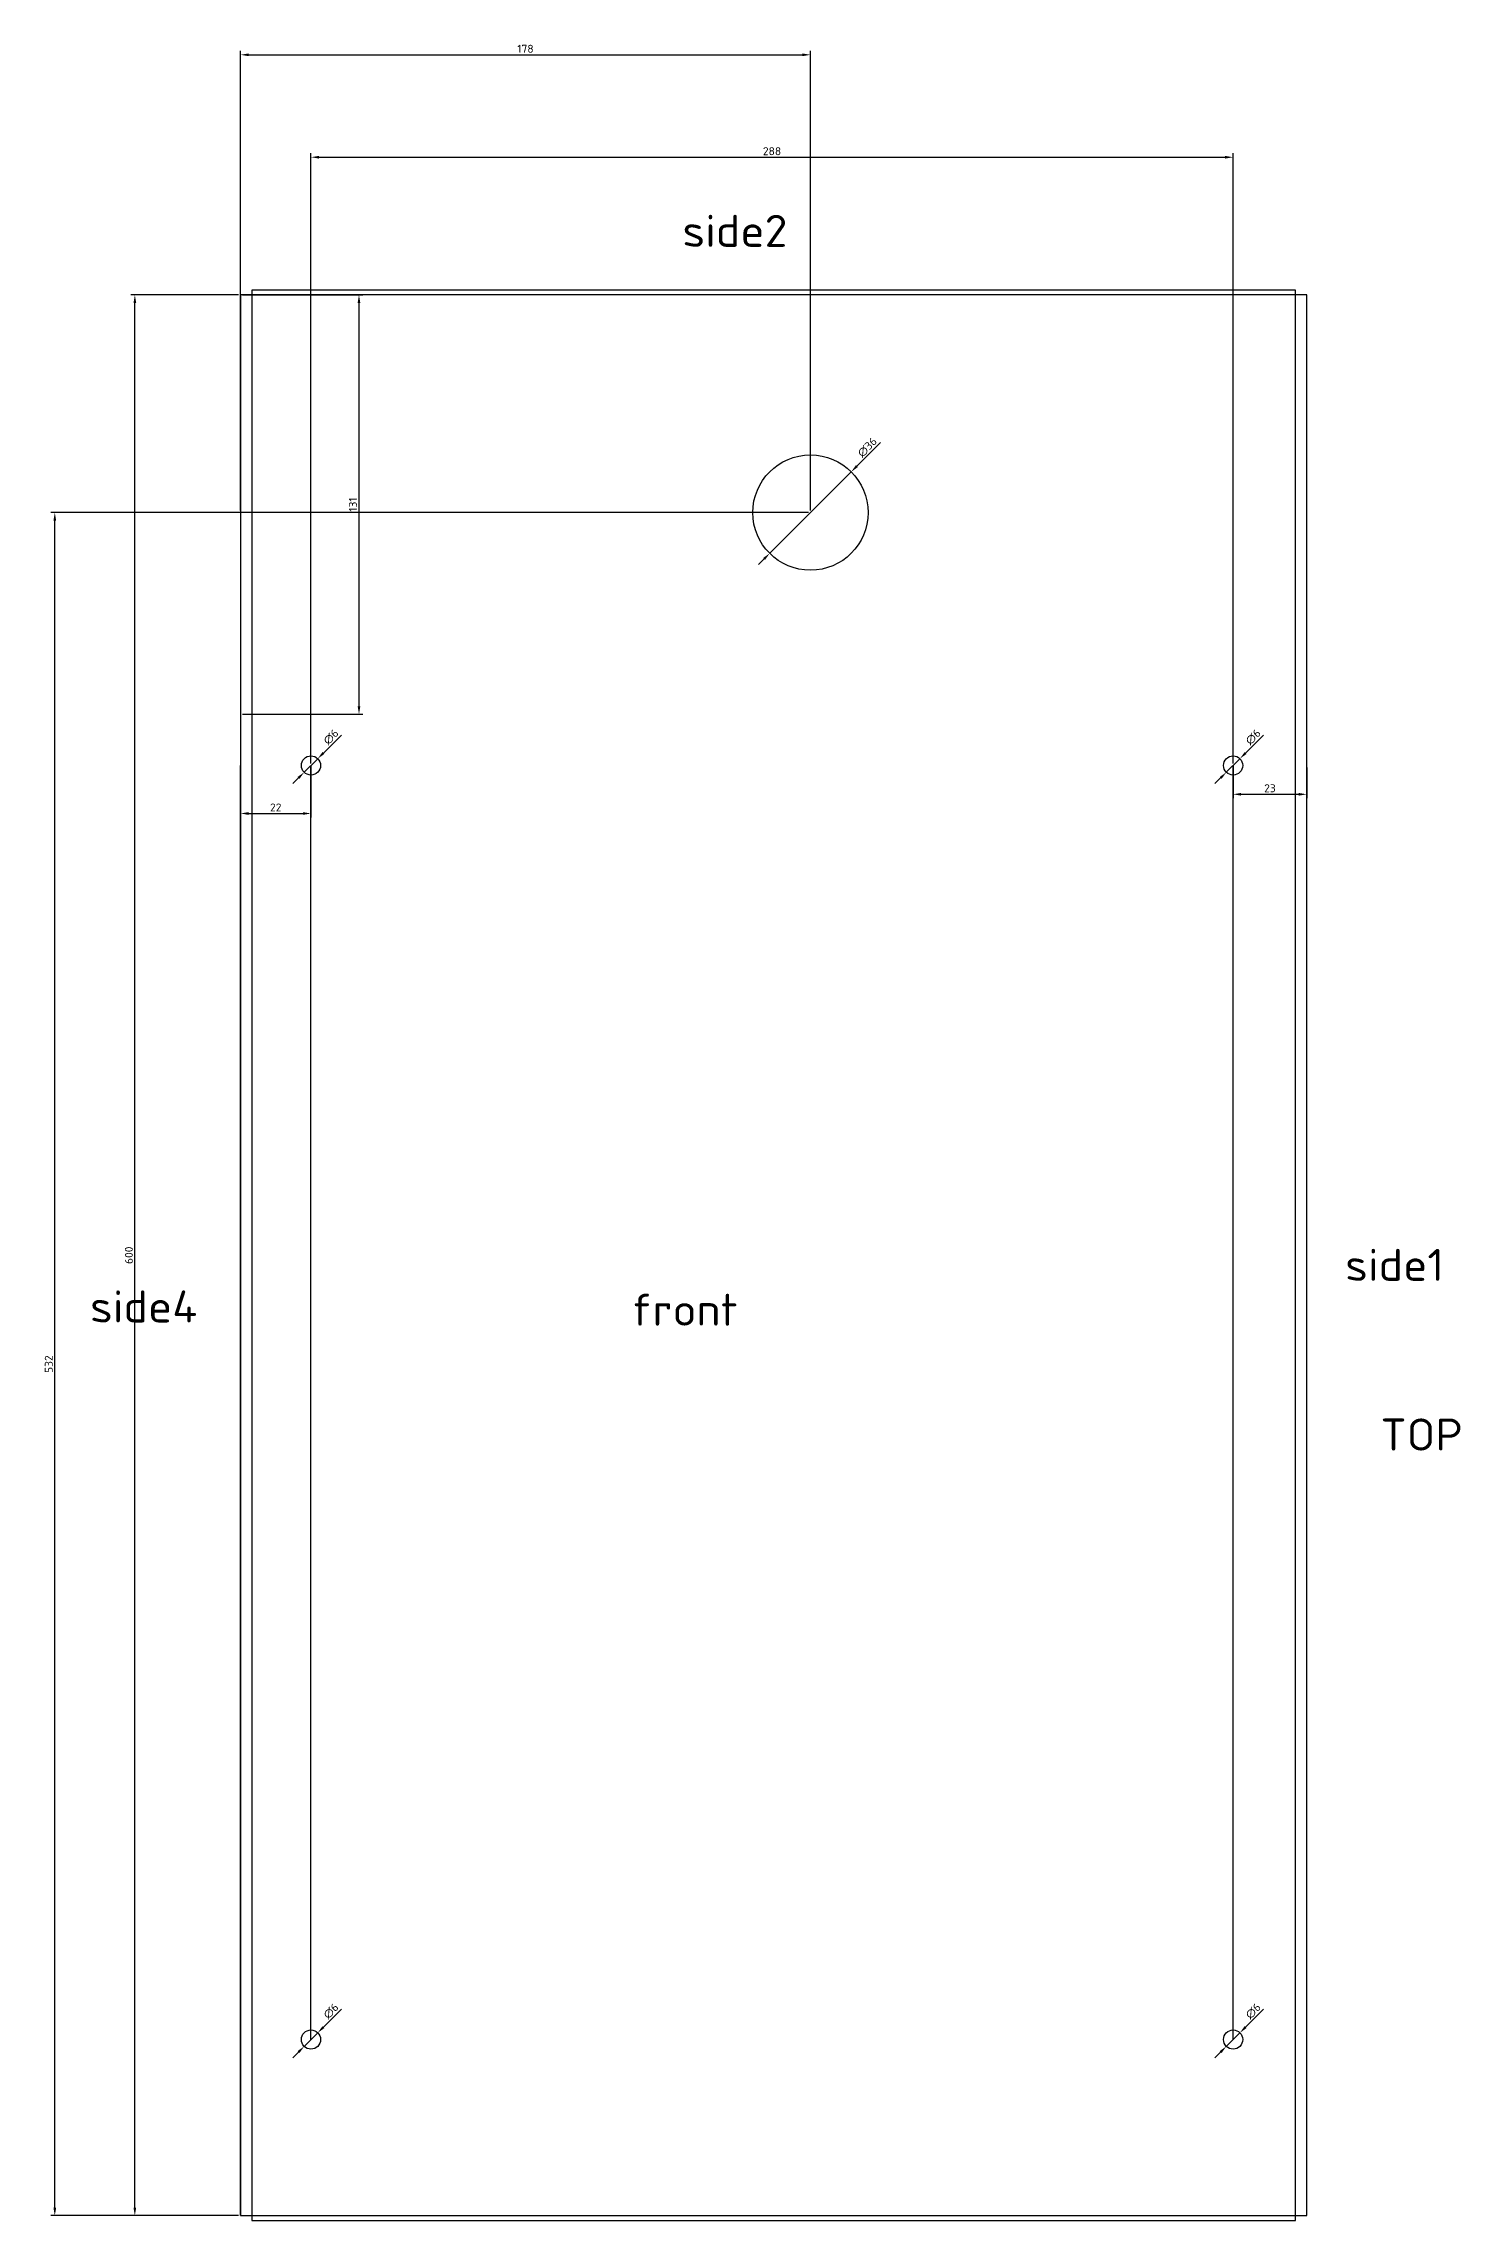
# Model space of a CAD drawing. Header units: millimetres. Extents: x -1678 to 2274, y -442 to 957.
# Drawn here: x -22 to 421, y -48 to 633 of the extents above; entities that cross this region are included whole.
import ezdxf

# ---------------------------------------------------------------- set-up
doc = ezdxf.new("R2010")
doc.units = ezdxf.units.MM
doc.layers.add('Dimensions', color=30, linetype='Continuous')
doc.styles.get("Standard").update_dxf_attribs({"font": 'txt.shx'})
doc.dimstyles.new('ISO-25', dxfattribs={"dimtxt": 2.5, "dimasz": 2.5, "dimexe": 1.25, "dimexo": 0.625, "dimtad": 1, "dimtxsty": 'Standard', "dimcen": 2.5, "dimadec": 0, "dimazin": 0, "dimtfac": 1, "dimtmove": 0, "dimatfit": 3, "dimfxl": 1, "dimarcsym": 0})

# ---------------------------------------------------------------- blocks, each defined once
blk = doc.blocks.new('*D20')
at = {"layer": 'Defpoints', "color": 0}
for p in [(218, 629), (40, 486), (218, 486)]:
    blk.add_point(p, dxfattribs=at)
at = {"layer": 'Dimensions', "color": 0, "lineweight": -2}
for p, q in [((40, 486.62), (40, 630.25)), ((42.5, 629), (215.5, 629)), ((218, 486.62), (218, 630.25))]:
    blk.add_line(p, q, dxfattribs=at)
at = {"layer": 'Dimensions', "color": 0}
for points in [[(42.5, 629.42), (42.5, 628.58), (40, 629)], [(215.5, 629.42), (215.5, 628.58), (218, 629)]]:
    blk.add_solid(points, dxfattribs=at)
at = {"layer": 'Dimensions', "color": 0, "insert": (129, 630.88), "char_height": 2.5, "attachment_point": 5}
blk.add_mtext('178', dxfattribs=at)
blk = doc.blocks.new('*D21')
at = {"layer": 'Defpoints', "color": 0}
for p in [(7, 554), (40, 554), (40, -46)]:
    blk.add_point(p, dxfattribs=at)
at = {"layer": 'Dimensions', "color": 0, "lineweight": -2}
for p, q in [((39.38, 554), (5.75, 554)), ((7, -43.5), (7, 551.5)), ((39.38, -46), (5.75, -46))]:
    blk.add_line(p, q, dxfattribs=at)
at = {"layer": 'Dimensions', "color": 0}
for points in [[(6.58, 551.5), (7.42, 551.5), (7, 554)], [(6.58, -43.5), (7.42, -43.5), (7, -46)]]:
    blk.add_solid(points, dxfattribs=at)
at = {"layer": 'Dimensions', "color": 0, "insert": (5.12, 254), "char_height": 2.5, "attachment_point": 5, "rotation": 90}
blk.add_mtext('600', dxfattribs=at)
blk = doc.blocks.new('*D22')
at = {"layer": 'Defpoints', "color": 0}
for p in [(-18, 486), (218, 486), (39.38, -46)]:
    blk.add_point(p, dxfattribs=at)
at = {"layer": 'Dimensions', "color": 0, "lineweight": -2}
for p, q in [((217.38, 486), (-19.25, 486)), ((-18, -43.5), (-18, 483.5)), ((38.75, -46), (-19.25, -46))]:
    blk.add_line(p, q, dxfattribs=at)
at = {"layer": 'Dimensions', "color": 0}
for points in [[(-18.42, 483.5), (-17.58, 483.5), (-18, 486)], [(-18.42, -43.5), (-17.58, -43.5), (-18, -46)]]:
    blk.add_solid(points, dxfattribs=at)
at = {"layer": 'Dimensions', "color": 0, "insert": (-19.88, 220), "char_height": 2.5, "attachment_point": 5, "rotation": 90}
blk.add_mtext('532', dxfattribs=at)
blk = doc.blocks.new('*D23')
at = {"layer": 'Defpoints', "color": 0}
for p in [(350, 597), (62, 407), (350, 407)]:
    blk.add_point(p, dxfattribs=at)
at = {"layer": 'Dimensions', "color": 0, "lineweight": -2}
for p, q in [((62, 407.62), (62, 598.25)), ((64.5, 597), (347.5, 597)), ((350, 407.62), (350, 598.25))]:
    blk.add_line(p, q, dxfattribs=at)
at = {"layer": 'Dimensions', "color": 0}
for points in [[(64.5, 597.42), (64.5, 596.58), (62, 597)], [(347.5, 597.42), (347.5, 596.58), (350, 597)]]:
    blk.add_solid(points, dxfattribs=at)
at = {"layer": 'Dimensions', "color": 0, "insert": (206, 598.88), "char_height": 2.5, "attachment_point": 5}
blk.add_mtext('288', dxfattribs=at)
blk = doc.blocks.new('*D24')
at = {"layer": 'Defpoints', "color": 0}
for p in [(40, 407), (62, 407.62), (62, 392)]:
    blk.add_point(p, dxfattribs=at)
at = {"layer": 'Dimensions', "color": 0, "lineweight": -2}
for p, q in [((40, 406.38), (40, 390.75)), ((62, 407), (62, 390.75)), ((42.5, 392), (59.5, 392))]:
    blk.add_line(p, q, dxfattribs=at)
at = {"layer": 'Dimensions', "color": 0}
for points in [[(42.5, 392.42), (42.5, 391.58), (40, 392)], [(59.5, 392.42), (59.5, 391.58), (62, 392)]]:
    blk.add_solid(points, dxfattribs=at)
at = {"layer": 'Dimensions', "color": 0, "insert": (51, 393.88), "char_height": 2.5, "attachment_point": 5}
blk.add_mtext('22', dxfattribs=at)
blk = doc.blocks.new('*D25')
at = {"layer": 'Defpoints', "color": 0}
for p in [(350, 407.62), (373, 407), (373, 398)]:
    blk.add_point(p, dxfattribs=at)
at = {"layer": 'Dimensions', "color": 0, "lineweight": -2}
for p, q in [((350, 407), (350, 396.75)), ((373, 406.38), (373, 396.75)), ((352.5, 398), (370.5, 398))]:
    blk.add_line(p, q, dxfattribs=at)
at = {"layer": 'Dimensions', "color": 0}
for points in [[(352.5, 398.42), (352.5, 397.58), (350, 398)], [(370.5, 398.42), (370.5, 397.58), (373, 398)]]:
    blk.add_solid(points, dxfattribs=at)
at = {"layer": 'Dimensions', "color": 0, "insert": (361.5, 399.88), "char_height": 2.5, "attachment_point": 5}
blk.add_mtext('23', dxfattribs=at)
blk = doc.blocks.new('*D26')
at = {"layer": 'Defpoints', "color": 0}
for p in [(64.12, 409.12), (59.88, 404.88)]:
    blk.add_point(p, dxfattribs=at)
at = {"layer": 'Dimensions', "color": 0, "lineweight": -2}
for p, q in [((71.49, 416.49), (65.89, 410.89)), ((59.88, 404.88), (64.12, 409.12)), ((58.11, 403.11), (56.34, 401.34))]:
    blk.add_line(p, q, dxfattribs=at)
at = {"layer": 'Dimensions', "color": 0}
for points in [[(65.59, 411.18), (66.18, 410.59), (64.12, 409.12)], [(57.82, 403.41), (58.41, 402.82), (59.88, 404.88)]]:
    blk.add_solid(points, dxfattribs=at)
at = {"layer": 'Dimensions', "color": 0, "insert": (68.25, 415.9), "char_height": 2.5, "attachment_point": 5, "rotation": 45}
blk.add_mtext('∅6', dxfattribs=at)
blk = doc.blocks.new('*D27')
at = {"layer": 'Defpoints', "color": 0}
for p in [(230.73, 498.73), (205.27, 473.27)]:
    blk.add_point(p, dxfattribs=at)
at = {"layer": 'Dimensions', "color": 0, "lineweight": -2}
for p, q in [((239.86, 507.86), (232.5, 500.5)), ((205.27, 473.27), (230.73, 498.73)), ((203.5, 471.5), (201.74, 469.74))]:
    blk.add_line(p, q, dxfattribs=at)
at = {"layer": 'Dimensions', "color": 0}
for points in [[(232.2, 500.79), (232.79, 500.2), (230.73, 498.73)], [(203.21, 471.8), (203.8, 471.21), (205.27, 473.27)]]:
    blk.add_solid(points, dxfattribs=at)
at = {"layer": 'Dimensions', "color": 0, "insert": (235.74, 506.39), "char_height": 2.5, "attachment_point": 5, "rotation": 45}
blk.add_mtext('∅36', dxfattribs=at)
blk = doc.blocks.new('*D28')
at = {"layer": 'Defpoints', "color": 0}
for p in [(352.12, 409.12), (347.88, 404.88)]:
    blk.add_point(p, dxfattribs=at)
at = {"layer": 'Dimensions', "color": 0, "lineweight": -2}
for p, q in [((359.49, 416.49), (353.89, 410.89)), ((347.88, 404.88), (352.12, 409.12)), ((346.11, 403.11), (344.34, 401.34))]:
    blk.add_line(p, q, dxfattribs=at)
at = {"layer": 'Dimensions', "color": 0}
for points in [[(353.59, 411.18), (354.18, 410.59), (352.12, 409.12)], [(345.82, 403.41), (346.41, 402.82), (347.88, 404.88)]]:
    blk.add_solid(points, dxfattribs=at)
at = {"layer": 'Dimensions', "color": 0, "insert": (356.25, 415.9), "char_height": 2.5, "attachment_point": 5, "rotation": 45}
blk.add_mtext('∅6', dxfattribs=at)
blk = doc.blocks.new('*D29')
at = {"layer": 'Defpoints', "color": 0}
for p in [(59.88, 6.88), (64.12, 11.12)]:
    blk.add_point(p, dxfattribs=at)
at = {"layer": 'Dimensions', "color": 0, "lineweight": -2}
for p, q in [((71.49, 18.49), (65.89, 12.89)), ((59.88, 6.88), (64.12, 11.12)), ((58.11, 5.11), (56.34, 3.34))]:
    blk.add_line(p, q, dxfattribs=at)
at = {"layer": 'Dimensions', "color": 0}
for points in [[(57.82, 5.41), (58.41, 4.82), (59.88, 6.88)], [(65.59, 13.18), (66.18, 12.59), (64.12, 11.12)]]:
    blk.add_solid(points, dxfattribs=at)
at = {"layer": 'Dimensions', "color": 0, "insert": (68.25, 17.9), "char_height": 2.5, "attachment_point": 5, "rotation": 45}
blk.add_mtext('∅6', dxfattribs=at)
blk = doc.blocks.new('*D30')
at = {"layer": 'Defpoints', "color": 0}
for p in [(347.88, 6.88), (352.12, 11.12)]:
    blk.add_point(p, dxfattribs=at)
at = {"layer": 'Dimensions', "color": 0, "lineweight": -2}
for p, q in [((359.49, 18.49), (353.89, 12.89)), ((347.88, 6.88), (352.12, 11.12)), ((346.11, 5.11), (344.34, 3.34))]:
    blk.add_line(p, q, dxfattribs=at)
at = {"layer": 'Dimensions', "color": 0}
for points in [[(345.82, 5.41), (346.41, 4.82), (347.88, 6.88)], [(353.59, 13.18), (354.18, 12.59), (352.12, 11.12)]]:
    blk.add_solid(points, dxfattribs=at)
at = {"layer": 'Dimensions', "color": 0, "insert": (356.25, 17.9), "char_height": 2.5, "attachment_point": 5, "rotation": 45}
blk.add_mtext('∅6', dxfattribs=at)
blk = doc.blocks.new('*D32')
at = {"layer": 'Defpoints', "color": 0}
for p in [(40, 554), (40, 423), (77, 423)]:
    blk.add_point(p, dxfattribs=at)
at = {"layer": 'Dimensions', "color": 0, "lineweight": -2}
for p, q in [((40.62, 554), (78.25, 554)), ((77, 551.5), (77, 425.5)), ((40.62, 423), (78.25, 423))]:
    blk.add_line(p, q, dxfattribs=at)
at = {"layer": 'Dimensions', "color": 0}
for points in [[(76.58, 551.5), (77.42, 551.5), (77, 554)], [(76.58, 425.5), (77.42, 425.5), (77, 423)]]:
    blk.add_solid(points, dxfattribs=at)
at = {"layer": 'Dimensions', "color": 0, "insert": (75.12, 488.5), "char_height": 2.5, "attachment_point": 5, "rotation": 90}
blk.add_mtext('131', dxfattribs=at)

msp = doc.modelspace()

# ---------------------------------------------------------------- linework, layer by layer
at = {"color": 0}
msp.add_lwpolyline([(369.5, -47.5), (369.5, 555.5), (43.5, 555.5), (43.5, -47.5)], close=True, dxfattribs=at)
for centre, radius in [((218, 486), 18), ((62, 407), 3), ((350, 407), 3), ((62, 9), 3), ((350, 9), 3)]:
    msp.add_circle(centre, radius)
at = {"layer": 'Dimensions'}
for p, q in [((373, -46), (373, 486)), ((40, -46), (40, 407)), ((62, 9), (62, 407)), ((350, 9), (350, 407))]:
    msp.add_line(p, q, dxfattribs=at)
at = {"layer": 'Dimensions', "color": 3}
msp.add_lwpolyline([(40, -46), (373, -46), (373, 554), (40, 554)], close=True, dxfattribs=at)

# ---------------------------------------------------------------- texts
at = {"layer": 'Dimensions'}
for s, p in [('side2', (178, 569)), ('side1', (385, 246)), ('side4', (-7, 233)), ('front', (162, 232)), ('TOP', (396, 193))]:
    msp.add_text(s, height=10, dxfattribs=at).set_placement(p)

# ---------------------------------------------------------------- dimensions: what is measured, and where the dimension line sits
for base, p1, p2, picture, middle in [((218, 629), (40, 486), (218, 486), '*D20', (129, 630.875)), ((350, 597), (62, 407), (350, 407), '*D23', (206, 598.875)), ((62, 392), (40, 407), (62, 407.625), '*D24', (51, 393.875)), ((373, 398), (350, 407.625), (373, 407), '*D25', (361.5, 399.875))]:
    dim = msp.add_linear_dim(base=base, p1=p1, p2=p2, dimstyle='ISO-25', dxfattribs=at)
    dim.commit()
    dim.dimension.update_dxf_attribs({"geometry": picture, "text_midpoint": middle})
for base, p1, p2, picture, middle in [((7, 554), (40, -46), (40, 554), '*D21', (5.125, 254)), ((77, 423), (40, 554), (40, 423), '*D32', (75.125, 488.5)), ((-18, 486), (39.375, -46), (218, 486), '*D22', (-19.875, 220))]:
    dim = msp.add_linear_dim(base=base, p1=p1, p2=p2, angle=90, dimstyle='ISO-25', dxfattribs=at)
    dim.commit()
    dim.dimension.update_dxf_attribs({"geometry": picture, "text_midpoint": middle})
for p1, p2, picture, middle in [((205.272, 473.272), (230.728, 498.728), '*D27', (235.737, 506.388)), ((59.879, 404.879), (64.121, 409.121), '*D26', (68.246, 415.898)), ((347.879, 404.879), (352.121, 409.121), '*D28', (356.246, 415.898)), ((59.879, 6.879), (64.121, 11.121), '*D29', (68.246, 17.898)), ((347.879, 6.879), (352.121, 11.121), '*D30', (356.246, 17.898))]:
    dim = msp.add_diameter_dim_2p(p1=p1, p2=p2, dimstyle='ISO-25', dxfattribs=at)
    dim.commit()
    dim.dimension.update_dxf_attribs({"geometry": picture, "text_midpoint": middle})

doc.saveas('drawing.dxf')
